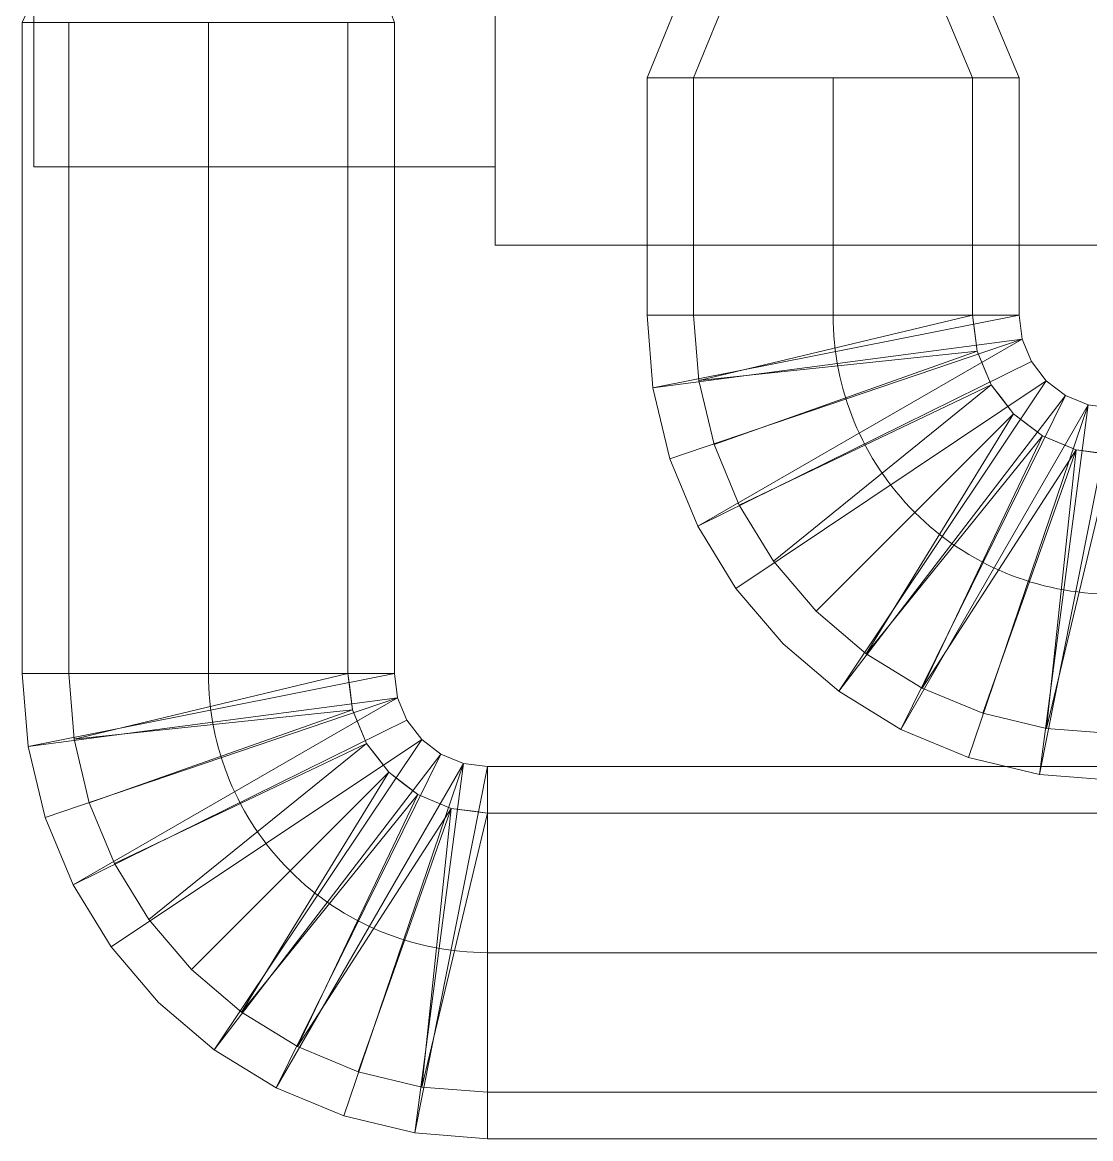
# Model space of a CAD drawing. Header units: inches. Extents: x -3354 to -3, y -8 to 1149.
# Drawn here: x -2915.97 to -2870.03, y 700 to 748.01 of the extents above; entities that cross this region are included whole.
import ezdxf

# ---------------------------------------------------------------- set-up
doc = ezdxf.new("R2010")
doc.units = ezdxf.units.IN
doc.header["$MEASUREMENT"] = 0
for name, color, linetype, lineweight in [('M-EQPM', 50, 'Continuous', 13), ('M-HVAC-DUCT', 70, 'Continuous', 13), ('M-HVAC-DUCT-CNTR', 70, 'Continuous', 13)]:
    doc.layers.add(name, color=color, linetype=linetype, lineweight=lineweight)

# ---------------------------------------------------------------- blocks, each defined once
blk = doc.blocks.new('PLACEHOLDER_PDH UNIT_ - PLACEHOLDER_PDH UNIT_-758022-01 - Lower Parking Level')
at = {"layer": 'M-EQPM', "color": 181, "transparency": 33554496}
mesh = blk.add_polyface(dxfattribs=at)
corners = [(32.723, 24.002, 24), (-27.277, 24.002, 24), (-27.277, 20.623, 24), (-47.116, 20.623, 24), (-47.116, -20.623, 24), (-27.277, -20.623, 24), (-27.277, -23.998, 24), (32.723, -23.998, 24)]
mesh.append_faces([[corners[k] for k in face] for face in [(2, 7, 0, 1), (5, 2, 3, 4)]], dxfattribs={"vtx0": -1, "color": 181})
mesh.append_faces([[corners[k] for k in face] for face in [(5, 6, 7, 2)]], dxfattribs={"vtx2": -1, "vtx3": -1, "color": 181})
mesh = blk.add_polyface(dxfattribs=at)
corners = [(32.723, 24.002), (32.723, -23.998), (-27.277, -23.998), (-27.277, -20.623), (-47.116, -20.623), (-47.116, 20.623), (-27.277, 20.623), (-27.277, 24.002)]
mesh.append_faces([[corners[k] for k in face] for face in [(0, 1, 6, 7)]], dxfattribs={"vtx1": -1, "color": 181})
mesh.append_faces([[corners[k] for k in face] for face in [(1, 2, 3, 6)]], dxfattribs={"vtx2": -1, "vtx3": -1, "color": 181})
mesh.append_faces([[corners[k] for k in face] for face in [(3, 4, 5, 6)]], dxfattribs={"vtx3": -1, "color": 181})
mesh = blk.add_polyface(dxfattribs=at)
corners = [(-47.116, 20.623, 24), (-47.116, 20.623), (-47.116, -20.623), (-47.116, -20.623, 24)]
mesh.append_faces([[corners[k] for k in face] for face in [(0, 1, 2, 3)]], dxfattribs={"color": 181})
mesh = blk.add_polyface(dxfattribs=at)
corners = [(-47.116, -20.623, 24), (-47.116, -20.623), (-27.277, -20.623), (-27.277, -20.623, 24)]
mesh.append_faces([[corners[k] for k in face] for face in [(0, 1, 2, 3)]], dxfattribs={"color": 181})
mesh = blk.add_polyface(dxfattribs=at)
corners = [(-27.277, -20.623, 24), (-27.277, -20.623), (-27.277, -23.998), (-27.277, -23.998, 24)]
mesh.append_faces([[corners[k] for k in face] for face in [(0, 1, 2, 3)]], dxfattribs={"color": 181})
mesh = blk.add_polyface(dxfattribs=at)
corners = [(-27.277, -23.998, 24), (-27.277, -23.998), (32.723, -23.998), (32.723, -23.998, 24)]
mesh.append_faces([[corners[k] for k in face] for face in [(0, 1, 2, 3)]], dxfattribs={"color": 181})
blk = doc.blocks.new('Rectangular Duct Elbow - Radius - Supply-425482-01 - Lower Parking Level')
at = {"layer": 'M-HVAC-DUCT', "color": 8}
blk.add_arc((-12, 12), 12, 270, 0, dxfattribs=at)
at = {"layer": 'M-HVAC-DUCT', "color": 11}
mesh = blk.add_polyface(dxfattribs=at)
corners = [(-6, 12, -4), (-6.204, 10.447, -4), (-6.804, 9, -4), (-7.757, 7.757, -4), (-9, 6.804, -4), (-10.447, 6.204, -4), (-12, 6, -4), (-12, 6, 4), (-10.447, 6.204, 4), (-9, 6.804, 4), (-7.757, 7.757, 4), (-6.804, 9, 4), (-6.204, 10.447, 4), (-6, 12, 4), (-8.379, 7.281, -4), (-8.379, 7.281, 4), (-11.253, 6.098, -4), (-11.224, 6.102, 4), (-9.724, 6.504, 4), (-9.724, 6.504, -4), (-6.504, 9.724, 4), (-6.504, 9.724, -4), (-6.098, 11.253, 4), (-6.102, 11.224, -4), (-7.281, 8.379, -4), (-7.281, 8.379, 4)]
mesh.append_faces([[corners[k] for k in face] for face in [(16, 17, 5), (22, 23, 12)]], dxfattribs={"vtx0": -1, "vtx1": -1, "color": 11})
mesh.append_faces([[corners[k] for k in face] for face in [(5, 17, 8), (12, 23, 1), (22, 0, 23)]], dxfattribs={"vtx0": -1, "vtx2": -1, "color": 11})
mesh.append_faces([[corners[k] for k in face] for face in [(7, 17, 16)]], dxfattribs={"vtx1": -1, "vtx2": -1, "color": 11})
mesh.append_faces([[corners[k] for k in face] for face in [(14, 4, 9, 15), (3, 14, 15, 10), (18, 9, 4, 19), (20, 12, 1, 21), (24, 3, 10, 25), (19, 5, 8, 18), (21, 2, 11, 20), (25, 11, 2, 24)]], dxfattribs={"vtx1": -1, "vtx3": -1, "color": 11})
mesh.append_faces([[corners[k] for k in face] for face in [(16, 6, 7), (22, 13, 0)]], dxfattribs={"vtx2": -1, "color": 11})
mesh = blk.add_polyface(dxfattribs=at)
corners = [(6, 12, -4), (5.778, 9.184, -4), (5.119, 6.438, -4), (4.038, 3.828, -4), (2.562, 1.42, -4), (0.728, -0.728, -4), (-1.42, -2.562, -4), (-3.828, -4.038, -4), (-6.438, -5.119, -4), (-9.184, -5.778, -4), (-12, -6, -4), (-12, 6, -4), (-10.447, 6.204, -4), (-9, 6.804, -4), (-7.757, 7.757, -4), (-6.804, 9, -4), (-6.204, 10.447, -4), (-6, 12, -4)]
mesh.append_faces([[corners[k] for k in face] for face in [(11, 9, 10)]], dxfattribs={"vtx0": -1, "color": 11})
mesh.append_faces([[corners[k] for k in face] for face in [(7, 13, 6)]], dxfattribs={"vtx0": -1, "vtx1": -1, "color": 11})
mesh.append_faces([[corners[k] for k in face] for face in [(6, 13, 14, 5), (12, 8, 9, 11)]], dxfattribs={"vtx0": -1, "vtx2": -1, "color": 11})
mesh.append_faces([[corners[k] for k in face] for face in [(16, 1, 2, 3)]], dxfattribs={"vtx0": -1, "vtx3": -1, "color": 11})
mesh.append_faces([[corners[k] for k in face] for face in [(15, 16, 3, 4), (14, 15, 4, 5), (12, 13, 7, 8)]], dxfattribs={"vtx1": -1, "vtx3": -1, "color": 11})
mesh.append_faces([[corners[k] for k in face] for face in [(17, 0, 1, 16)]], dxfattribs={"vtx2": -1, "color": 11})
mesh = blk.add_polyface(dxfattribs=at)
corners = [(6, 12, 4), (5.778, 9.184, 4), (5.119, 6.438, 4), (4.038, 3.828, 4), (2.562, 1.42, 4), (0.728, -0.728, 4), (-1.42, -2.562, 4), (-3.828, -4.038, 4), (-6.438, -5.119, 4), (-9.184, -5.778, 4), (-12, -6, 4), (-12, -6, -4), (-9.184, -5.778, -4), (-6.438, -5.119, -4), (-3.828, -4.038, -4), (-1.42, -2.562, -4), (0.728, -0.728, -4), (2.562, 1.42, -4), (4.038, 3.828, -4), (5.119, 6.438, -4), (5.778, 9.184, -4), (6, 12, -4)]
mesh.append_faces([[corners[k] for k in face] for face in [(1, 20, 21, 0)]], dxfattribs={"vtx0": -1, "color": 11})
mesh.append_faces([[corners[k] for k in face] for face in [(6, 15, 16, 5), (7, 14, 15, 6), (14, 7, 8, 13), (4, 17, 18, 3), (2, 19, 20, 1), (3, 18, 19, 2), (17, 4, 5, 16)]], dxfattribs={"vtx0": -1, "vtx2": -1, "color": 11})
mesh.append_faces([[corners[k] for k in face] for face in [(11, 12, 9, 10)]], dxfattribs={"vtx1": -1, "color": 11})
mesh.append_faces([[corners[k] for k in face] for face in [(12, 13, 8, 9)]], dxfattribs={"vtx1": -1, "vtx3": -1, "color": 11})
mesh = blk.add_polyface(dxfattribs=at)
corners = [(-6, 12, 4), (-6.204, 10.447, 4), (-6.804, 9, 4), (-7.757, 7.757, 4), (-9, 6.804, 4), (-10.447, 6.204, 4), (-12, 6, 4), (-12, -6, 4), (-9.184, -5.778, 4), (-6.438, -5.119, 4), (-3.828, -4.038, 4), (-1.42, -2.562, 4), (0.728, -0.728, 4), (2.562, 1.42, 4), (4.038, 3.828, 4), (5.119, 6.438, 4), (5.778, 9.184, 4), (6, 12, 4)]
mesh.append_faces([[corners[k] for k in face] for face in [(11, 4, 10)]], dxfattribs={"vtx0": -1, "vtx1": -1, "color": 11})
mesh.append_faces([[corners[k] for k in face] for face in [(1, 15, 16, 0), (10, 4, 5, 9), (5, 8, 9), (3, 12, 13)]], dxfattribs={"vtx0": -1, "vtx2": -1, "color": 11})
mesh.append_faces([[corners[k] for k in face] for face in [(17, 0, 16)]], dxfattribs={"vtx1": -1, "color": 11})
mesh.append_faces([[corners[k] for k in face] for face in [(1, 2, 14, 15), (3, 4, 11, 12), (2, 3, 13, 14)]], dxfattribs={"vtx1": -1, "vtx3": -1, "color": 11})
mesh.append_faces([[corners[k] for k in face] for face in [(6, 7, 8, 5)]], dxfattribs={"vtx2": -1, "color": 11})
mesh = blk.add_polyface(dxfattribs=at)
corners = [(6, 12, 4), (6, 12, -4), (-6, 12, -4), (-6, 12, 4)]
mesh.append_faces([[corners[k] for k in face] for face in [(0, 1, 2, 3)]], dxfattribs={"color": 11})
mesh = blk.add_polyface(dxfattribs=at)
corners = [(-12, 6, -4), (-12, -6, -4), (-12, -6, 4), (-12, 6, 4)]
mesh.append_faces([[corners[k] for k in face] for face in [(0, 1, 2, 3)]], dxfattribs={"color": 11})
blk = doc.blocks.new('Rectangular Duct Transition - Angle - Supply-758989-01 - Lower Parking Level')
at = {"layer": 'M-HVAC-DUCT', "color": 11}
mesh = blk.add_polyface(dxfattribs=at)
corners = [(0, 4, -6), (4.828, 6.024, -4), (4.828, -5.976, -4), (0, -4, -6)]
mesh.append_faces([[corners[k] for k in face] for face in [(0, 1, 2, 3)]], dxfattribs={"color": 11})
mesh = blk.add_polyface(dxfattribs=at)
corners = [(0, 4, 6), (4.828, 6.024, 4), (4.828, 6.024, -4), (0, 4, -6)]
mesh.append_faces([[corners[k] for k in face] for face in [(0, 1, 2, 3)]], dxfattribs={"color": 11})
mesh = blk.add_polyface(dxfattribs=at)
corners = [(0, -4, 6), (4.828, -5.976, 4), (4.828, 6.024, 4), (0, 4, 6)]
mesh.append_faces([[corners[k] for k in face] for face in [(0, 1, 2, 3)]], dxfattribs={"color": 11})
mesh = blk.add_polyface(dxfattribs=at)
corners = [(4.828, -5.976, -4), (4.828, 6.024, -4), (4.828, 6.024, 4), (4.828, -5.976, 4)]
mesh.append_faces([[corners[k] for k in face] for face in [(0, 1, 2, 3)]], dxfattribs={"color": 11})
mesh = blk.add_polyface(dxfattribs=at)
corners = [(0, 4, 6), (0, 4, -6), (0, -4, -6), (0, -4, 6)]
mesh.append_faces([[corners[k] for k in face] for face in [(0, 1, 2, 3)]], dxfattribs={"color": 11})
mesh = blk.add_polyface(dxfattribs=at)
corners = [(0, -4, -6), (4.828, -5.976, -4), (4.828, -5.976, 4), (0, -4, 6)]
mesh.append_faces([[corners[k] for k in face] for face in [(0, 1, 2, 3)]], dxfattribs={"color": 11})
blk = doc.blocks.new('Rectangular Duct Elbow - Radius - Supply-622401-01 - Lower Parking Level')
at = {"layer": 'M-HVAC-DUCT', "color": 8}
blk.add_arc((-12, 12), 12, 270, 0, dxfattribs=at)
at = {"layer": 'M-HVAC-DUCT', "color": 6}
mesh = blk.add_polyface(dxfattribs=at)
corners = [(-6, 12, -5), (-6.204, 10.447, -5), (-6.804, 9, -5), (-7.757, 7.757, -5), (-9, 6.804, -5), (-10.447, 6.204, -5), (-12, 6, -5), (-12, 6, 5), (-10.447, 6.204, 5), (-9, 6.804, 5), (-7.757, 7.757, 5), (-6.804, 9, 5), (-6.204, 10.447, 5), (-6, 12, 5), (-8.379, 7.281, -5), (-8.379, 7.281, 5), (-11.402, 6.079, -5), (-11.224, 6.102, 5), (-9.724, 6.504, 5), (-9.724, 6.504, -5), (-6.504, 9.724, 5), (-6.504, 9.724, -5), (-6.079, 11.402, 5), (-6.102, 11.224, -5), (-7.281, 8.379, -5), (-7.281, 8.379, 5)]
mesh.append_faces([[corners[k] for k in face] for face in [(16, 17, 5), (22, 23, 12)]], dxfattribs={"vtx0": -1, "vtx1": -1, "color": 6})
mesh.append_faces([[corners[k] for k in face] for face in [(25, 2, 24, 10), (12, 23, 1), (22, 0, 23), (5, 17, 8)]], dxfattribs={"vtx0": -1, "vtx2": -1, "color": 6})
mesh.append_faces([[corners[k] for k in face] for face in [(7, 17, 16), (25, 11, 2), (24, 3, 10)]], dxfattribs={"vtx1": -1, "vtx2": -1, "color": 6})
mesh.append_faces([[corners[k] for k in face] for face in [(9, 15, 14, 4), (3, 14, 15, 10), (18, 9, 4, 19), (20, 12, 1, 21), (8, 18, 19, 5), (11, 20, 21, 2)]], dxfattribs={"vtx1": -1, "vtx3": -1, "color": 6})
mesh.append_faces([[corners[k] for k in face] for face in [(16, 6, 7), (22, 13, 0)]], dxfattribs={"vtx2": -1, "color": 6})
mesh = blk.add_polyface(dxfattribs=at)
corners = [(6, 12, -5), (5.778, 9.184, -5), (5.119, 6.438, -5), (4.038, 3.828, -5), (2.562, 1.42, -5), (0.728, -0.728, -5), (-1.42, -2.562, -5), (-3.828, -4.038, -5), (-6.438, -5.119, -5), (-9.184, -5.778, -5), (-12, -6, -5), (-12, 6, -5), (-10.447, 6.204, -5), (-9, 6.804, -5), (-7.757, 7.757, -5), (-6.804, 9, -5), (-6.204, 10.447, -5), (-6, 12, -5)]
mesh.append_faces([[corners[k] for k in face] for face in [(11, 9, 10)]], dxfattribs={"vtx0": -1, "color": 6})
mesh.append_faces([[corners[k] for k in face] for face in [(7, 13, 6)]], dxfattribs={"vtx0": -1, "vtx1": -1, "color": 6})
mesh.append_faces([[corners[k] for k in face] for face in [(6, 13, 14, 5), (12, 8, 9, 11)]], dxfattribs={"vtx0": -1, "vtx2": -1, "color": 6})
mesh.append_faces([[corners[k] for k in face] for face in [(16, 1, 2, 3)]], dxfattribs={"vtx0": -1, "vtx3": -1, "color": 6})
mesh.append_faces([[corners[k] for k in face] for face in [(15, 16, 3, 4), (14, 15, 4, 5), (12, 13, 7, 8)]], dxfattribs={"vtx1": -1, "vtx3": -1, "color": 6})
mesh.append_faces([[corners[k] for k in face] for face in [(17, 0, 1, 16)]], dxfattribs={"vtx2": -1, "color": 6})
mesh = blk.add_polyface(dxfattribs=at)
corners = [(6, 12, 5), (5.778, 9.184, 5), (5.119, 6.438, 5), (4.038, 3.828, 5), (2.562, 1.42, 5), (0.728, -0.728, 5), (-1.42, -2.562, 5), (-3.828, -4.038, 5), (-6.438, -5.119, 5), (-9.184, -5.778, 5), (-12, -6, 5), (-12, -6, -5), (-9.184, -5.778, -5), (-6.438, -5.119, -5), (-3.828, -4.038, -5), (-1.42, -2.562, -5), (0.728, -0.728, -5), (2.562, 1.42, -5), (4.038, 3.828, -5), (5.119, 6.438, -5), (5.778, 9.184, -5), (6, 12, -5)]
mesh.append_faces([[corners[k] for k in face] for face in [(1, 20, 21, 0)]], dxfattribs={"vtx0": -1, "color": 6})
mesh.append_faces([[corners[k] for k in face] for face in [(7, 14, 15, 6), (6, 15, 16, 5), (13, 8, 9, 12), (4, 17, 18, 3), (2, 19, 20, 1), (3, 18, 19, 2), (17, 4, 5, 16)]], dxfattribs={"vtx0": -1, "vtx2": -1, "color": 6})
mesh.append_faces([[corners[k] for k in face] for face in [(11, 12, 9, 10)]], dxfattribs={"vtx1": -1, "color": 6})
mesh.append_faces([[corners[k] for k in face] for face in [(13, 14, 7, 8)]], dxfattribs={"vtx1": -1, "vtx3": -1, "color": 6})
mesh = blk.add_polyface(dxfattribs=at)
corners = [(-6, 12, 5), (-6.204, 10.447, 5), (-6.804, 9, 5), (-7.757, 7.757, 5), (-9, 6.804, 5), (-10.447, 6.204, 5), (-12, 6, 5), (-12, -6, 5), (-9.184, -5.778, 5), (-6.438, -5.119, 5), (-3.828, -4.038, 5), (-1.42, -2.562, 5), (0.728, -0.728, 5), (2.562, 1.42, 5), (4.038, 3.828, 5), (5.119, 6.438, 5), (5.778, 9.184, 5), (6, 12, 5)]
mesh.append_faces([[corners[k] for k in face] for face in [(11, 4, 10)]], dxfattribs={"vtx0": -1, "vtx1": -1, "color": 6})
mesh.append_faces([[corners[k] for k in face] for face in [(1, 15, 16, 0), (10, 4, 5, 9), (5, 8, 9), (3, 12, 13)]], dxfattribs={"vtx0": -1, "vtx2": -1, "color": 6})
mesh.append_faces([[corners[k] for k in face] for face in [(17, 0, 16)]], dxfattribs={"vtx1": -1, "color": 6})
mesh.append_faces([[corners[k] for k in face] for face in [(1, 2, 14, 15), (3, 4, 11, 12), (2, 3, 13, 14)]], dxfattribs={"vtx1": -1, "vtx3": -1, "color": 6})
mesh.append_faces([[corners[k] for k in face] for face in [(6, 7, 8, 5)]], dxfattribs={"vtx2": -1, "color": 6})
mesh = blk.add_polyface(dxfattribs=at)
corners = [(6, 12, 5), (6, 12, -5), (-6, 12, -5), (-6, 12, 5)]
mesh.append_faces([[corners[k] for k in face] for face in [(0, 1, 2, 3)]], dxfattribs={"color": 6})
mesh = blk.add_polyface(dxfattribs=at)
corners = [(-12, 6, -5), (-12, -6, -5), (-12, -6, 5), (-12, 6, 5)]
mesh.append_faces([[corners[k] for k in face] for face in [(0, 1, 2, 3)]], dxfattribs={"color": 6})

msp = doc.modelspace()

# ---------------------------------------------------------------- linework, layer by layer
at = {"layer": 'M-HVAC-DUCT-CNTR', "color": 8}
for p, q in [((-2907.969, 719.998, 464.75), (-2907.969, 748.011, 464.75)), ((-2881.108, 735.419, 464.75), (-2881.108, 745.621, 464.75)), ((-2768.563, 707.998, 464.75), (-2895.969, 707.998, 464.75))]:
    msp.add_line(p, q, dxfattribs=at)

# ---------------------------------------------------------------- block references
at = {"layer": 'M-EQPM', "color": 181, "transparency": 33554496}
msp.add_blockref('PLACEHOLDER_PDH UNIT_ - PLACEHOLDER_PDH UNIT_-758022-01 - Lower Parking Level', (-2868.358, 762.42, 368.75), dxfattribs=at)
at = {"layer": 'M-HVAC-DUCT', "color": 11, "rotation": 270}
msp.add_blockref('Rectangular Duct Transition - Angle - Supply-758989-01 - Lower Parking Level', (-2881.132, 750.449, 464.75), dxfattribs=at)
at = {"layer": 'M-HVAC-DUCT', "color": 8, "rotation": 270}
for name, p in [('Rectangular Duct Elbow - Radius - Supply-425482-01 - Lower Parking Level', (-2881.108, 723.419, 464.75)), ('Rectangular Duct Elbow - Radius - Supply-622401-01 - Lower Parking Level', (-2907.969, 707.998, 464.75))]:
    msp.add_blockref(name, p, dxfattribs=at)

# ---------------------------------------------------------------- meshes
at = {"layer": 'M-HVAC-DUCT', "color": 11}
mesh = msp.add_polyface(dxfattribs=at)
corners = [(-2887.132, 750.449, 472.75), (-2889.108, 745.621, 470.75), (-2873.108, 745.621, 470.75), (-2875.132, 750.449, 472.75)]
mesh.append_faces([[corners[k] for k in face] for face in [(0, 1, 2, 3)]], dxfattribs={"color": 11})
mesh = msp.add_polyface(dxfattribs=at)
corners = [(-2887.132, 750.449, 456.75), (-2889.108, 745.621, 458.75), (-2889.108, 745.621, 470.75), (-2887.132, 750.449, 472.75)]
mesh.append_faces([[corners[k] for k in face] for face in [(0, 1, 2, 3)]], dxfattribs={"color": 11})
mesh = msp.add_polyface(dxfattribs=at)
corners = [(-2875.132, 750.449, 456.75), (-2873.108, 745.621, 458.75), (-2889.108, 745.621, 458.75), (-2887.132, 750.449, 456.75)]
mesh.append_faces([[corners[k] for k in face] for face in [(0, 1, 2, 3)]], dxfattribs={"color": 11})
mesh = msp.add_polyface(dxfattribs=at)
corners = [(-2875.132, 750.449, 472.75), (-2873.108, 745.621, 470.75), (-2873.108, 745.621, 458.75), (-2875.132, 750.449, 456.75)]
mesh.append_faces([[corners[k] for k in face] for face in [(0, 1, 2, 3)]], dxfattribs={"color": 11})
at = {"layer": 'M-HVAC-DUCT', "color": 6}
mesh = msp.add_polyface(dxfattribs=at)
corners = [(-2914.876, 750.423, 472.75), (-2915.969, 748.011, 471.75), (-2899.969, 748.011, 471.75), (-2900.875, 750.423, 472.75)]
mesh.append_faces([[corners[k] for k in face] for face in [(0, 1, 2, 3)]], dxfattribs={"color": 6})
mesh = msp.add_polyface(dxfattribs=at)
corners = [(-2914.876, 750.423, 456.75), (-2915.969, 748.011, 457.75), (-2915.969, 748.011, 471.75), (-2914.876, 750.423, 472.75)]
mesh.append_faces([[corners[k] for k in face] for face in [(0, 1, 2, 3)]], dxfattribs={"color": 6})
mesh = msp.add_polyface(dxfattribs=at)
corners = [(-2900.875, 750.423, 456.75), (-2899.969, 748.011, 457.75), (-2915.969, 748.011, 457.75), (-2914.876, 750.423, 456.75)]
mesh.append_faces([[corners[k] for k in face] for face in [(0, 1, 2, 3)]], dxfattribs={"color": 6})
mesh = msp.add_polyface(dxfattribs=at)
corners = [(-2900.875, 750.423, 472.75), (-2899.969, 748.011, 471.75), (-2899.969, 748.011, 457.75), (-2900.875, 750.423, 456.75)]
mesh.append_faces([[corners[k] for k in face] for face in [(0, 1, 2, 3)]], dxfattribs={"color": 6})
mesh = msp.add_polyface(dxfattribs=at)
corners = [(-2899.969, 748.011, 457.75), (-2915.969, 748.011, 457.75), (-2915.969, 748.011, 471.75), (-2899.969, 748.011, 471.75)]
mesh.append_faces([[corners[k] for k in face] for face in [(0, 1, 2, 3)]], dxfattribs={"color": 6})
mesh = msp.add_polyface(dxfattribs=at)
corners = [(-2899.969, 719.998, 471.75), (-2899.969, 748.011, 471.75), (-2915.969, 748.011, 471.75), (-2915.969, 719.998, 471.75)]
mesh.append_faces([[corners[k] for k in face] for face in [(0, 1, 2, 3)]], dxfattribs={"color": 6})
mesh = msp.add_polyface(dxfattribs=at)
corners = [(-2915.969, 719.998, 471.75), (-2915.969, 748.011, 471.75), (-2915.969, 748.011, 457.75), (-2915.969, 719.998, 457.75)]
mesh.append_faces([[corners[k] for k in face] for face in [(0, 1, 2, 3)]], dxfattribs={"color": 6})
mesh = msp.add_polyface(dxfattribs=at)
corners = [(-2915.969, 719.998, 457.75), (-2915.969, 748.011, 457.75), (-2899.969, 748.011, 457.75), (-2899.969, 719.998, 457.75)]
mesh.append_faces([[corners[k] for k in face] for face in [(0, 1, 2, 3)]], dxfattribs={"color": 6})
mesh = msp.add_polyface(dxfattribs=at)
corners = [(-2899.969, 748.011, 471.75), (-2915.969, 748.011, 471.75), (-2915.969, 748.011, 457.75), (-2899.969, 748.011, 457.75)]
mesh.append_faces([[corners[k] for k in face] for face in [(0, 1, 2, 3)]], dxfattribs={"color": 6})
mesh = msp.add_polyface(dxfattribs=at)
corners = [(-2913.969, 748.011, 469.75), (-2901.969, 748.011, 469.75), (-2901.969, 748.011, 459.75), (-2913.969, 748.011, 459.75)]
mesh.append_faces([[corners[k] for k in face] for face in [(0, 1, 2, 3)]], dxfattribs={"color": 6})
mesh = msp.add_polyface(dxfattribs=at)
corners = [(-2913.969, 719.998, 459.75), (-2913.969, 748.011, 459.75), (-2901.969, 748.011, 459.75), (-2901.969, 719.998, 459.75)]
mesh.append_faces([[corners[k] for k in face] for face in [(0, 1, 2, 3)]], dxfattribs={"color": 6})
mesh = msp.add_polyface(dxfattribs=at)
corners = [(-2901.969, 719.998, 469.75), (-2901.969, 748.011, 469.75), (-2913.969, 748.011, 469.75), (-2913.969, 719.998, 469.75)]
mesh.append_faces([[corners[k] for k in face] for face in [(0, 1, 2, 3)]], dxfattribs={"color": 6})
mesh = msp.add_polyface(dxfattribs=at)
corners = [(-2913.969, 719.998, 469.75), (-2913.969, 748.011, 469.75), (-2913.969, 748.011, 459.75), (-2913.969, 719.998, 459.75)]
mesh.append_faces([[corners[k] for k in face] for face in [(0, 1, 2, 3)]], dxfattribs={"color": 6})
mesh = msp.add_polyface(dxfattribs=at)
corners = [(-2901.969, 719.998, 459.75), (-2901.969, 748.011, 459.75), (-2901.969, 748.011, 469.75), (-2901.969, 719.998, 469.75)]
mesh.append_faces([[corners[k] for k in face] for face in [(0, 1, 2, 3)]], dxfattribs={"color": 6})
mesh = msp.add_polyface(dxfattribs=at)
corners = [(-2899.969, 719.998, 457.75), (-2899.969, 748.011, 457.75), (-2899.969, 748.011, 471.75), (-2899.969, 719.998, 471.75)]
mesh.append_faces([[corners[k] for k in face] for face in [(0, 1, 2, 3)]], dxfattribs={"color": 6})
at = {"layer": 'M-HVAC-DUCT', "color": 11}
mesh = msp.add_polyface(dxfattribs=at)
corners = [(-2873.108, 745.621, 458.75), (-2889.108, 745.621, 458.75), (-2889.108, 745.621, 470.75), (-2873.108, 745.621, 470.75)]
mesh.append_faces([[corners[k] for k in face] for face in [(0, 1, 2, 3)]], dxfattribs={"color": 11})
mesh = msp.add_polyface(dxfattribs=at)
corners = [(-2873.108, 735.419, 470.75), (-2873.108, 745.621, 470.75), (-2889.108, 745.621, 470.75), (-2889.108, 735.419, 470.75)]
mesh.append_faces([[corners[k] for k in face] for face in [(0, 1, 2, 3)]], dxfattribs={"color": 11})
mesh = msp.add_polyface(dxfattribs=at)
corners = [(-2889.108, 735.419, 470.75), (-2889.108, 745.621, 470.75), (-2889.108, 745.621, 458.75), (-2889.108, 735.419, 458.75)]
mesh.append_faces([[corners[k] for k in face] for face in [(0, 1, 2, 3)]], dxfattribs={"color": 11})
mesh = msp.add_polyface(dxfattribs=at)
corners = [(-2889.108, 735.419, 458.75), (-2889.108, 745.621, 458.75), (-2873.108, 745.621, 458.75), (-2873.108, 735.419, 458.75)]
mesh.append_faces([[corners[k] for k in face] for face in [(0, 1, 2, 3)]], dxfattribs={"color": 11})
mesh = msp.add_polyface(dxfattribs=at)
corners = [(-2873.108, 745.621, 470.75), (-2889.108, 745.621, 470.75), (-2889.108, 745.621, 458.75), (-2873.108, 745.621, 458.75)]
mesh.append_faces([[corners[k] for k in face] for face in [(0, 1, 2, 3)]], dxfattribs={"color": 11})
mesh = msp.add_polyface(dxfattribs=at)
corners = [(-2887.108, 745.621, 468.75), (-2875.108, 745.621, 468.75), (-2875.108, 745.621, 460.75), (-2887.108, 745.621, 460.75)]
mesh.append_faces([[corners[k] for k in face] for face in [(0, 1, 2, 3)]], dxfattribs={"color": 11})
mesh = msp.add_polyface(dxfattribs=at)
corners = [(-2887.108, 735.419, 460.75), (-2887.108, 745.621, 460.75), (-2875.108, 745.621, 460.75), (-2875.108, 735.419, 460.75)]
mesh.append_faces([[corners[k] for k in face] for face in [(0, 1, 2, 3)]], dxfattribs={"color": 11})
mesh = msp.add_polyface(dxfattribs=at)
corners = [(-2875.108, 735.419, 468.75), (-2875.108, 745.621, 468.75), (-2887.108, 745.621, 468.75), (-2887.108, 735.419, 468.75)]
mesh.append_faces([[corners[k] for k in face] for face in [(0, 1, 2, 3)]], dxfattribs={"color": 11})
mesh = msp.add_polyface(dxfattribs=at)
corners = [(-2887.108, 735.419, 468.75), (-2887.108, 745.621, 468.75), (-2887.108, 745.621, 460.75), (-2887.108, 735.419, 460.75)]
mesh.append_faces([[corners[k] for k in face] for face in [(0, 1, 2, 3)]], dxfattribs={"color": 11})
mesh = msp.add_polyface(dxfattribs=at)
corners = [(-2875.108, 735.419, 460.75), (-2875.108, 745.621, 460.75), (-2875.108, 745.621, 468.75), (-2875.108, 735.419, 468.75)]
mesh.append_faces([[corners[k] for k in face] for face in [(0, 1, 2, 3)]], dxfattribs={"color": 11})
mesh = msp.add_polyface(dxfattribs=at)
corners = [(-2873.108, 735.419, 458.75), (-2873.108, 745.621, 458.75), (-2873.108, 745.621, 470.75), (-2873.108, 735.419, 470.75)]
mesh.append_faces([[corners[k] for k in face] for face in [(0, 1, 2, 3)]], dxfattribs={"color": 11})
mesh = msp.add_polyface(dxfattribs=at)
corners = [(-2889.108, 735.419, 470.75), (-2889.108, 735.419, 458.75), (-2873.108, 735.419, 458.75), (-2873.108, 735.419, 470.75)]
mesh.append_faces([[corners[k] for k in face] for face in [(0, 1, 2, 3)]], dxfattribs={"color": 11})
mesh = msp.add_polyface(dxfattribs=at)
corners = [(-2869.108, 731.419, 470.75), (-2870.144, 731.556, 470.75), (-2871.108, 731.955, 470.75), (-2871.937, 732.591, 470.75), (-2872.573, 733.419, 470.75), (-2872.972, 734.384, 470.75), (-2873.108, 735.419, 470.75), (-2889.108, 735.419, 470.75), (-2888.862, 732.291, 470.75), (-2888.13, 729.239, 470.75), (-2886.929, 726.339, 470.75), (-2885.289, 723.664, 470.75), (-2883.25, 721.277, 470.75), (-2880.864, 719.239, 470.75), (-2878.188, 717.599, 470.75), (-2875.289, 716.398, 470.75), (-2872.237, 715.665, 470.75), (-2869.108, 715.419, 470.75)]
mesh.append_faces([[corners[k] for k in face] for face in [(3, 13, 2)]], dxfattribs={"vtx0": -1, "vtx1": -1, "color": 11})
mesh.append_faces([[corners[k] for k in face] for face in [(2, 13, 14, 1), (4, 10, 11, 3), (10, 4, 5)]], dxfattribs={"vtx0": -1, "vtx2": -1, "color": 11})
mesh.append_faces([[corners[k] for k in face] for face in [(1, 14, 15, 16)]], dxfattribs={"vtx0": -1, "vtx3": -1, "color": 11})
mesh.append_faces([[corners[k] for k in face] for face in [(12, 13, 3, 11), (9, 10, 5, 8)]], dxfattribs={"vtx1": -1, "vtx2": -1, "color": 11})
mesh.append_faces([[corners[k] for k in face] for face in [(6, 7, 8, 5)]], dxfattribs={"vtx2": -1, "color": 11})
mesh.append_faces([[corners[k] for k in face] for face in [(16, 17, 0, 1)]], dxfattribs={"vtx3": -1, "color": 11})
mesh = msp.add_polyface(dxfattribs=at)
corners = [(-2869.108, 731.419, 458.75), (-2869.108, 715.419, 458.75), (-2872.237, 715.665, 458.75), (-2875.289, 716.398, 458.75), (-2878.188, 717.599, 458.75), (-2880.864, 719.239, 458.75), (-2883.25, 721.277, 458.75), (-2885.289, 723.664, 458.75), (-2886.929, 726.339, 458.75), (-2888.13, 729.239, 458.75), (-2888.862, 732.291, 458.75), (-2889.108, 735.419, 458.75), (-2873.108, 735.419, 458.75), (-2872.972, 734.384, 458.75), (-2872.573, 733.419, 458.75), (-2871.937, 732.591, 458.75), (-2871.108, 731.955, 458.75), (-2870.144, 731.556, 458.75)]
mesh.append_faces([[corners[k] for k in face] for face in [(4, 16, 17, 3), (5, 15, 16, 4), (13, 9, 10, 12)]], dxfattribs={"vtx0": -1, "vtx2": -1, "color": 11})
mesh.append_faces([[corners[k] for k in face] for face in [(11, 12, 10), (1, 2, 0)]], dxfattribs={"vtx1": -1, "color": 11})
mesh.append_faces([[corners[k] for k in face] for face in [(6, 7, 15, 5)]], dxfattribs={"vtx1": -1, "vtx2": -1, "color": 11})
mesh.append_faces([[corners[k] for k in face] for face in [(14, 15, 7, 8), (13, 14, 8, 9), (17, 0, 2, 3)]], dxfattribs={"vtx1": -1, "vtx3": -1, "color": 11})
mesh = msp.add_polyface(dxfattribs=at)
corners = [(-2873.108, 735.419, 470.75), (-2873.108, 735.419, 458.75), (-2889.108, 735.419, 458.75), (-2889.108, 735.419, 470.75)]
mesh.append_faces([[corners[k] for k in face] for face in [(0, 1, 2, 3)]], dxfattribs={"color": 11})
mesh = msp.add_polyface(dxfattribs=at)
corners = [(-2869.108, 715.419, 470.75), (-2872.237, 715.665, 470.75), (-2875.289, 716.398, 470.75), (-2878.188, 717.599, 470.75), (-2880.864, 719.239, 470.75), (-2883.25, 721.277, 470.75), (-2885.289, 723.664, 470.75), (-2886.929, 726.339, 470.75), (-2888.13, 729.239, 470.75), (-2888.862, 732.291, 470.75), (-2889.108, 735.419, 470.75), (-2889.108, 735.419, 458.75), (-2888.862, 732.291, 458.75), (-2888.13, 729.239, 458.75), (-2886.929, 726.339, 458.75), (-2885.289, 723.664, 458.75), (-2883.25, 721.277, 458.75), (-2880.864, 719.239, 458.75), (-2878.188, 717.599, 458.75), (-2875.289, 716.398, 458.75), (-2872.237, 715.665, 458.75), (-2869.108, 715.419, 458.75)]
mesh.append_faces([[corners[k] for k in face] for face in [(13, 14, 7, 8), (14, 15, 6, 7), (12, 13, 8, 9), (5, 6, 15, 16), (17, 18, 3, 4), (19, 20, 1, 2), (18, 19, 2, 3), (16, 17, 4, 5)]], dxfattribs={"vtx1": -1, "vtx3": -1, "color": 11})
mesh.append_faces([[corners[k] for k in face] for face in [(10, 11, 12, 9)]], dxfattribs={"vtx2": -1, "color": 11})
mesh.append_faces([[corners[k] for k in face] for face in [(20, 21, 0, 1)]], dxfattribs={"vtx3": -1, "color": 11})
mesh = msp.add_polyface(dxfattribs=at)
corners = [(-2875.108, 735.419, 460.75), (-2875.108, 735.419, 468.75), (-2887.108, 735.419, 468.75), (-2887.108, 735.419, 460.75)]
mesh.append_faces([[corners[k] for k in face] for face in [(0, 1, 2, 3)]], dxfattribs={"color": 11})
mesh = msp.add_polyface(dxfattribs=at)
corners = [(-2873.108, 735.419, 470.75), (-2872.972, 734.384, 470.75), (-2872.573, 733.419, 470.75), (-2871.937, 732.591, 470.75), (-2871.108, 731.955, 470.75), (-2870.144, 731.556, 470.75), (-2869.108, 731.419, 470.75), (-2869.108, 731.419, 458.75), (-2870.144, 731.556, 458.75), (-2871.108, 731.955, 458.75), (-2871.937, 732.591, 458.75), (-2872.573, 733.419, 458.75), (-2872.972, 734.384, 458.75), (-2873.108, 735.419, 458.75)]
mesh.append_faces([[corners[k] for k in face] for face in [(8, 5, 6, 7)]], dxfattribs={"vtx0": -1, "color": 11})
mesh.append_faces([[corners[k] for k in face] for face in [(9, 4, 5, 8), (4, 9, 10, 3), (12, 1, 2, 11), (3, 10, 11, 2)]], dxfattribs={"vtx0": -1, "vtx2": -1, "color": 11})
mesh.append_faces([[corners[k] for k in face] for face in [(13, 0, 1, 12)]], dxfattribs={"vtx2": -1, "color": 11})
at = {"layer": 'M-HVAC-DUCT', "color": 6}
mesh = msp.add_polyface(dxfattribs=at)
corners = [(-2915.969, 719.998, 471.75), (-2915.969, 719.998, 457.75), (-2899.969, 719.998, 457.75), (-2899.969, 719.998, 471.75)]
mesh.append_faces([[corners[k] for k in face] for face in [(0, 1, 2, 3)]], dxfattribs={"color": 6})
mesh = msp.add_polyface(dxfattribs=at)
corners = [(-2895.969, 715.998, 471.75), (-2897.004, 716.134, 471.75), (-2897.969, 716.534, 471.75), (-2898.797, 717.17, 471.75), (-2899.433, 717.998, 471.75), (-2899.833, 718.963, 471.75), (-2899.969, 719.998, 471.75), (-2915.969, 719.998, 471.75), (-2915.723, 716.869, 471.75), (-2914.99, 713.818, 471.75), (-2913.789, 710.918, 471.75), (-2912.149, 708.242, 471.75), (-2910.111, 705.856, 471.75), (-2907.725, 703.818, 471.75), (-2905.049, 702.178, 471.75), (-2902.149, 700.977, 471.75), (-2899.098, 700.244, 471.75), (-2895.969, 699.998, 471.75)]
mesh.append_faces([[corners[k] for k in face] for face in [(3, 13, 2)]], dxfattribs={"vtx0": -1, "vtx1": -1, "color": 6})
mesh.append_faces([[corners[k] for k in face] for face in [(2, 13, 14, 1), (4, 10, 11, 3), (10, 4, 5)]], dxfattribs={"vtx0": -1, "vtx2": -1, "color": 6})
mesh.append_faces([[corners[k] for k in face] for face in [(1, 14, 15, 16)]], dxfattribs={"vtx0": -1, "vtx3": -1, "color": 6})
mesh.append_faces([[corners[k] for k in face] for face in [(12, 13, 3, 11), (9, 10, 5, 8)]], dxfattribs={"vtx1": -1, "vtx2": -1, "color": 6})
mesh.append_faces([[corners[k] for k in face] for face in [(6, 7, 8, 5)]], dxfattribs={"vtx2": -1, "color": 6})
mesh.append_faces([[corners[k] for k in face] for face in [(16, 17, 0, 1)]], dxfattribs={"vtx3": -1, "color": 6})
mesh = msp.add_polyface(dxfattribs=at)
corners = [(-2895.969, 715.998, 457.75), (-2895.969, 699.998, 457.75), (-2899.098, 700.244, 457.75), (-2902.149, 700.977, 457.75), (-2905.049, 702.178, 457.75), (-2907.725, 703.818, 457.75), (-2910.111, 705.856, 457.75), (-2912.149, 708.242, 457.75), (-2913.789, 710.918, 457.75), (-2914.99, 713.818, 457.75), (-2915.723, 716.869, 457.75), (-2915.969, 719.998, 457.75), (-2899.969, 719.998, 457.75), (-2899.833, 718.963, 457.75), (-2899.433, 717.998, 457.75), (-2898.797, 717.17, 457.75), (-2897.969, 716.534, 457.75), (-2897.004, 716.134, 457.75)]
mesh.append_faces([[corners[k] for k in face] for face in [(4, 16, 17, 3), (5, 15, 16, 4), (13, 9, 10, 12)]], dxfattribs={"vtx0": -1, "vtx2": -1, "color": 6})
mesh.append_faces([[corners[k] for k in face] for face in [(11, 12, 10), (1, 2, 0)]], dxfattribs={"vtx1": -1, "color": 6})
mesh.append_faces([[corners[k] for k in face] for face in [(6, 7, 15, 5)]], dxfattribs={"vtx1": -1, "vtx2": -1, "color": 6})
mesh.append_faces([[corners[k] for k in face] for face in [(14, 15, 7, 8), (13, 14, 8, 9), (17, 0, 2, 3)]], dxfattribs={"vtx1": -1, "vtx3": -1, "color": 6})
mesh = msp.add_polyface(dxfattribs=at)
corners = [(-2899.969, 719.998, 471.75), (-2899.969, 719.998, 457.75), (-2915.969, 719.998, 457.75), (-2915.969, 719.998, 471.75)]
mesh.append_faces([[corners[k] for k in face] for face in [(0, 1, 2, 3)]], dxfattribs={"color": 6})
mesh = msp.add_polyface(dxfattribs=at)
corners = [(-2895.969, 699.998, 471.75), (-2899.098, 700.244, 471.75), (-2902.149, 700.977, 471.75), (-2905.049, 702.178, 471.75), (-2907.725, 703.818, 471.75), (-2910.111, 705.856, 471.75), (-2912.149, 708.242, 471.75), (-2913.789, 710.918, 471.75), (-2914.99, 713.818, 471.75), (-2915.723, 716.869, 471.75), (-2915.969, 719.998, 471.75), (-2915.969, 719.998, 457.75), (-2915.723, 716.869, 457.75), (-2914.99, 713.818, 457.75), (-2913.789, 710.918, 457.75), (-2912.149, 708.242, 457.75), (-2910.111, 705.856, 457.75), (-2907.725, 703.818, 457.75), (-2905.049, 702.178, 457.75), (-2902.149, 700.977, 457.75), (-2899.098, 700.244, 457.75), (-2895.969, 699.998, 457.75)]
mesh.append_faces([[corners[k] for k in face] for face in [(9, 12, 13, 8)]], dxfattribs={"vtx0": -1, "vtx2": -1, "color": 6})
mesh.append_faces([[corners[k] for k in face] for face in [(13, 14, 7, 8), (14, 15, 6, 7), (5, 6, 15, 16), (17, 18, 3, 4), (19, 20, 1, 2), (18, 19, 2, 3), (16, 17, 4, 5)]], dxfattribs={"vtx1": -1, "vtx3": -1, "color": 6})
mesh.append_faces([[corners[k] for k in face] for face in [(10, 11, 12, 9)]], dxfattribs={"vtx2": -1, "color": 6})
mesh.append_faces([[corners[k] for k in face] for face in [(20, 21, 0, 1)]], dxfattribs={"vtx3": -1, "color": 6})
mesh = msp.add_polyface(dxfattribs=at)
corners = [(-2901.969, 719.998, 459.75), (-2901.969, 719.998, 469.75), (-2913.969, 719.998, 469.75), (-2913.969, 719.998, 459.75)]
mesh.append_faces([[corners[k] for k in face] for face in [(0, 1, 2, 3)]], dxfattribs={"color": 6})
mesh = msp.add_polyface(dxfattribs=at)
corners = [(-2899.969, 719.998, 471.75), (-2899.833, 718.963, 471.75), (-2899.433, 717.998, 471.75), (-2898.797, 717.17, 471.75), (-2897.969, 716.534, 471.75), (-2897.004, 716.134, 471.75), (-2895.969, 715.998, 471.75), (-2895.969, 715.998, 457.75), (-2897.004, 716.134, 457.75), (-2897.969, 716.534, 457.75), (-2898.797, 717.17, 457.75), (-2899.433, 717.998, 457.75), (-2899.833, 718.963, 457.75), (-2899.969, 719.998, 457.75)]
mesh.append_faces([[corners[k] for k in face] for face in [(8, 5, 6, 7)]], dxfattribs={"vtx0": -1, "color": 6})
mesh.append_faces([[corners[k] for k in face] for face in [(9, 4, 5, 8), (4, 9, 10, 3), (12, 1, 2, 11), (3, 10, 11, 2)]], dxfattribs={"vtx0": -1, "vtx2": -1, "color": 6})
mesh.append_faces([[corners[k] for k in face] for face in [(13, 0, 1, 12)]], dxfattribs={"vtx2": -1, "color": 6})
mesh = msp.add_polyface(dxfattribs=at)
corners = [(-2895.969, 715.998, 457.75), (-2895.969, 699.998, 457.75), (-2895.969, 699.998, 471.75), (-2895.969, 715.998, 471.75)]
mesh.append_faces([[corners[k] for k in face] for face in [(0, 1, 2, 3)]], dxfattribs={"color": 6})
mesh = msp.add_polyface(dxfattribs=at)
corners = [(-2768.563, 715.998, 471.75), (-2895.969, 715.998, 471.75), (-2895.969, 699.998, 471.75), (-2768.563, 699.998, 471.75)]
mesh.append_faces([[corners[k] for k in face] for face in [(0, 1, 2, 3)]], dxfattribs={"color": 6})
mesh = msp.add_polyface(dxfattribs=at)
corners = [(-2768.563, 699.998, 457.75), (-2895.969, 699.998, 457.75), (-2895.969, 715.998, 457.75), (-2768.563, 715.998, 457.75)]
mesh.append_faces([[corners[k] for k in face] for face in [(0, 1, 2, 3)]], dxfattribs={"color": 6})
mesh = msp.add_polyface(dxfattribs=at)
corners = [(-2768.563, 715.998, 457.75), (-2895.969, 715.998, 457.75), (-2895.969, 715.998, 471.75), (-2768.563, 715.998, 471.75)]
mesh.append_faces([[corners[k] for k in face] for face in [(0, 1, 2, 3)]], dxfattribs={"color": 6})
mesh = msp.add_polyface(dxfattribs=at)
corners = [(-2895.969, 699.998, 471.75), (-2895.969, 699.998, 457.75), (-2895.969, 715.998, 457.75), (-2895.969, 715.998, 471.75)]
mesh.append_faces([[corners[k] for k in face] for face in [(0, 1, 2, 3)]], dxfattribs={"color": 6})
mesh = msp.add_polyface(dxfattribs=at)
corners = [(-2895.969, 701.998, 469.75), (-2895.969, 713.998, 469.75), (-2895.969, 713.998, 459.75), (-2895.969, 701.998, 459.75)]
mesh.append_faces([[corners[k] for k in face] for face in [(0, 1, 2, 3)]], dxfattribs={"color": 6})
mesh = msp.add_polyface(dxfattribs=at)
corners = [(-2768.563, 701.998, 459.75), (-2895.969, 701.998, 459.75), (-2895.969, 713.998, 459.75), (-2768.563, 713.998, 459.75)]
mesh.append_faces([[corners[k] for k in face] for face in [(0, 1, 2, 3)]], dxfattribs={"color": 6})
mesh = msp.add_polyface(dxfattribs=at)
corners = [(-2768.563, 713.998, 459.75), (-2895.969, 713.998, 459.75), (-2895.969, 713.998, 469.75), (-2768.563, 713.998, 469.75)]
mesh.append_faces([[corners[k] for k in face] for face in [(0, 1, 2, 3)]], dxfattribs={"color": 6})
mesh = msp.add_polyface(dxfattribs=at)
corners = [(-2768.563, 713.998, 469.75), (-2895.969, 713.998, 469.75), (-2895.969, 701.998, 469.75), (-2768.563, 701.998, 469.75)]
mesh.append_faces([[corners[k] for k in face] for face in [(0, 1, 2, 3)]], dxfattribs={"color": 6})
mesh = msp.add_polyface(dxfattribs=at)
corners = [(-2768.563, 701.998, 469.75), (-2895.969, 701.998, 469.75), (-2895.969, 701.998, 459.75), (-2768.563, 701.998, 459.75)]
mesh.append_faces([[corners[k] for k in face] for face in [(0, 1, 2, 3)]], dxfattribs={"color": 6})
mesh = msp.add_polyface(dxfattribs=at)
corners = [(-2768.563, 699.998, 471.75), (-2895.969, 699.998, 471.75), (-2895.969, 699.998, 457.75), (-2768.563, 699.998, 457.75)]
mesh.append_faces([[corners[k] for k in face] for face in [(0, 1, 2, 3)]], dxfattribs={"color": 6})

doc.saveas('drawing.dxf')
